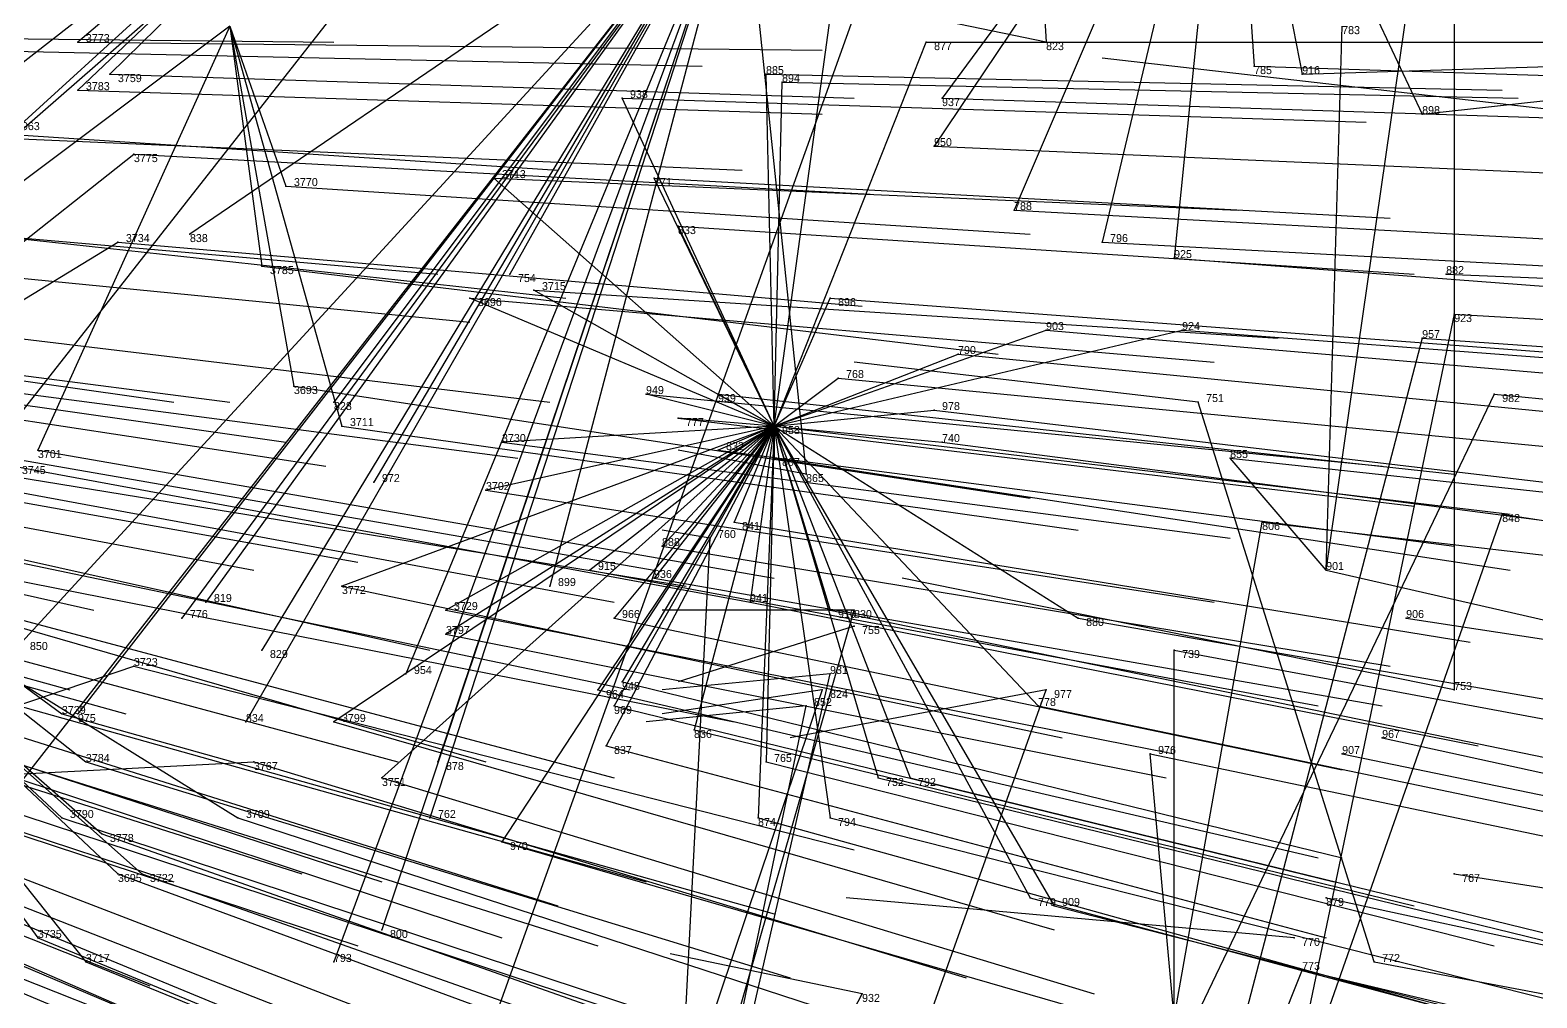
# Model space of a CAD drawing. Extents: x -0.5 to 0.59, y -0.5 to 0.58.
# Drawn here: x 0.304 to 0.4923, y -0.1235 to -0.0025 of the extents above; entities that cross this region are included whole.
import ezdxf

# ---------------------------------------------------------------- set-up
doc = ezdxf.new("R2010")
doc.units = 0
for name, color, linetype in [('Facilities', 3, 'CONTINUOUS'), ('Facilities_lines', 3, 'CONTINUOUS'), ('Normals', 1, 'CONTINUOUS'), ('Source_points', 5, 'CONTINUOUS'), ('Text', 3, 'CONTINUOUS')]:
    doc.layers.add(name, color=color, linetype=linetype)

msp = doc.modelspace()

# ---------------------------------------------------------------- linework, layer by layer
at = {"layer": 'Facilities', "color": 3}
for p in [(0.481, -0.033, -1.205), (0.482, -0.038, -1.209), (0.478, -0.041, -1.198), (0.487, -0.048, -1.224), (0.397, -0.052, -1.002), (0.488, -0.063, -1.23), (0.466, -0.07, -1.177), (0.407, -0.077, -1.25), (0.476, -0.076, -1.205), (0.403, -0.085, -1.25), (0.473, -0.091, -1.204), (0.468, -0.093, -1.192), (0.482, -0.108, -1.236), (0.466, -0.111, -1.197), (0.462, -0.116, -1.25), (0.463, -0.12, -1.196), (0.472, -0.119, -1.218)]:
    msp.add_point(p, dxfattribs=at)
at = {"layer": 'Facilities_lines', "color": 3}
for p, q in [((0.482, 0.111, -1.236), (0.482, -0.085, -1.25)), ((0.427, 0.064, -1.25), (0.431, -0.004, -1.25)), ((0.391, 0.062, -1.25), (0.289, -0.068, -1.25)), ((0.391, 0.062, -1.25), (0.291, -0.016, -1.25)), ((0.391, 0.062, -1.25), (0.303, -0.015, -1.25)), ((0.37, 0.047, -0.931), (0.301, -0.016, -0.753)), ((0.37, 0.047, -0.931), (0.31, -0.004, -0.775)), ((0.37, 0.047, -0.931), (0.31, -0.01, -0.776)), ((0.37, 0.047, -0.931), (0.314, -0.008, -0.786)), ((0.466, -0.07, -1.177), (0.482, 0.041, -1.209)), ((0.454, 0.038, -1.14), (0.417, -0.017, -1.043)), ((0.454, 0.038, -1.14), (0.418, -0.011, -1.045)), ((0.454, 0.038, -1.14), (0.427, -0.025, -1.068)), ((0.454, 0.038, -1.14), (0.438, -0.029, -1.098)), ((0.454, 0.038, -1.14), (0.447, -0.031, -1.119)), ((0.454, 0.038, -1.14), (0.478, -0.013, -1.195)), ((0.454, 0.038, -1.14), (0.463, -0.008, -1.157)), ((0.454, 0.038, -1.14), (0.457, -0.007, -1.142)), ((0.418, 0.03, -1.25), (0.356, -0.143, -1.25)), ((0.393, 0.019, -1.25), (0.297, -0.104, -1.25)), ((0.393, 0.019, -1.25), (0.303, -0.079, -1.25)), ((0.393, 0.019, -1.25), (0.31, -0.088, -1.25)), ((0.393, 0.019, -1.25), (0.323, -0.076, -1.25)), ((0.393, 0.019, -1.25), (0.324, -0.028, -1.25)), ((0.393, 0.019, -1.25), (0.326, -0.074, -1.25)), ((0.393, 0.019, -1.25), (0.331, -0.089, -1.25)), ((0.393, 0.019, -1.25), (0.333, -0.08, -1.25)), ((0.393, 0.019, -1.25), (0.342, -0.049, -1.25)), ((0.393, 0.019, -1.25), (0.342, -0.119, -1.25)), ((0.393, 0.019, -1.25), (0.347, -0.059, -1.25)), ((0.393, 0.019, -1.25), (0.348, -0.115, -1.25)), ((0.393, 0.019, -1.25), (0.351, -0.083, -1.25)), ((0.393, 0.019, -1.25), (0.354, -0.101, -1.25)), ((0.393, 0.019, -1.25), (0.355, -0.094, -1.25)), ((0.393, 0.019, -1.25), (0.364, -0.033, -1.25)), ((0.393, 0.019, -1.25), (0.369, -0.072, -1.25)), ((0.393, 0.019, -1.25), (0.401, -0.058, -1.25)), ((0.397, -0.052, -1.002), (0.404, -0.001, -1.009)), ((0.329, -0.002, -0.822), (0.273, -0.044, -0.692)), ((0.329, -0.002, -0.822), (0.305, -0.055, -0.774)), ((0.329, -0.002, -0.822), (0.337, -0.047, -0.85)), ((0.329, -0.002, -0.822), (0.343, -0.052, -0.868)), ((0.329, -0.002, -0.822), (0.336, -0.022, -0.842)), ((0.329, -0.002, -0.822), (0.333, -0.032, -0.836)), ((0.466, -0.07, -1.177), (0.468, -0.002, -1.169)), ((0.397, -0.052, -1.002), (0.416, -0.004, -1.041)), ((0.397, -0.052, -1.002), (0.396, -0.008, -0.989)), ((0.397, -0.052, -1.002), (0.398, -0.009, -0.994)), ((0.397, -0.052, -1.002), (0.378, -0.011, -0.945)), ((0.264, -0.06, -0.677), (0.317, -0.018, -0.792)), ((0.397, -0.052, -1.002), (0.362, -0.021, -0.907)), ((0.397, -0.052, -1.002), (0.382, -0.021, -0.955)), ((0.397, -0.052, -1.002), (0.385, -0.027, -0.964)), ((0.264, -0.06, -0.677), (0.315, -0.029, -0.791)), ((0.397, -0.052, -1.002), (0.367, -0.035, -0.922)), ((0.397, -0.052, -1.002), (0.359, -0.036, -0.903)), ((0.397, -0.052, -1.002), (0.404, -0.036, -1.015)), ((0.482, -0.038, -1.209), (0.454, -0.172, -1.212)), ((0.244, -0.041, -0.619), (0.311, -0.094, -0.811)), ((0.244, -0.041, -0.619), (0.308, -0.088, -0.801)), ((0.397, -0.052, -1.002), (0.431, -0.04, -1.082)), ((0.397, -0.052, -1.002), (0.448, -0.04, -1.124)), ((0.478, -0.041, -1.198), (0.455, -0.129, -1.182)), ((0.397, -0.052, -1.002), (0.42, -0.043, -1.055)), ((0.397, -0.052, -1.002), (0.405, -0.046, -1.02)), ((0.397, -0.052, -1.002), (0.381, -0.048, -0.959)), ((0.397, -0.052, -1.002), (0.39, -0.048, -0.982)), ((0.487, -0.048, -1.224), (0.43, -0.167, -1.25)), ((0.397, -0.052, -1.002), (0.417, -0.05, -1.05)), ((0.472, -0.119, -1.218), (0.45, -0.049, -1.25)), ((0.397, -0.052, -1.002), (0.342, -0.089, -0.884)), ((0.397, -0.052, -1.002), (0.343, -0.072, -0.876)), ((0.397, -0.052, -1.002), (0.348, -0.096, -0.902)), ((0.397, -0.052, -1.002), (0.356, -0.075, -0.91)), ((0.397, -0.052, -1.002), (0.356, -0.078, -0.91)), ((0.397, -0.052, -1.002), (0.361, -0.06, -0.915)), ((0.397, -0.052, -1.002), (0.363, -0.104, -0.946)), ((0.397, -0.052, -1.002), (0.363, -0.054, -0.917)), ((0.397, -0.052, -1.002), (0.374, -0.07, -0.952)), ((0.397, -0.052, -1.002), (0.375, -0.085, -0.961)), ((0.397, -0.052, -1.002), (0.376, -0.092, -0.969)), ((0.397, -0.052, -1.002), (0.377, -0.076, -0.962)), ((0.397, -0.052, -1.002), (0.377, -0.087, -0.967)), ((0.397, -0.052, -1.002), (0.378, -0.084, -0.968)), ((0.397, -0.052, -1.002), (0.382, -0.071, -0.971)), ((0.397, -0.052, -1.002), (0.383, -0.067, -0.971)), ((0.397, -0.052, -1.002), (0.385, -0.051, -0.972)), ((0.397, -0.052, -1.002), (0.387, -0.09, -0.992)), ((0.397, -0.052, -1.002), (0.39, -0.055, -0.985)), ((0.397, -0.052, -1.002), (0.392, -0.064, -0.994)), ((0.397, -0.052, -1.002), (0.394, -0.074, -1.001)), ((0.397, -0.052, -1.002), (0.395, -0.101, -1.019)), ((0.397, -0.052, -1.002), (0.396, -0.094, -1.018)), ((0.397, -0.052, -1.002), (0.418, -0.054, -1.053)), ((0.397, -0.052, -1.002), (0.41, -0.096, -1.054)), ((0.397, -0.052, -1.002), (0.43, -0.087, -1.097)), ((0.397, -0.052, -1.002), (0.429, -0.111, -1.109)), ((0.397, -0.052, -1.002), (0.414, -0.096, -1.063)), ((0.397, -0.052, -1.002), (0.404, -0.101, -1.042)), ((0.397, -0.052, -1.002), (0.435, -0.076, -1.104)), ((0.397, -0.052, -1.002), (0.432, -0.112, -1.116)), ((0.397, -0.052, -1.002), (0.404, -0.075, -1.028)), ((0.397, -0.052, -1.002), (0.397, -0.056, -1.003)), ((0.466, -0.07, -1.177), (0.454, -0.056, -1.143)), ((0.264, -0.06, -0.677), (0.33, -0.101, -0.863)), ((0.264, -0.06, -0.677), (0.311, -0.119, -0.831)), ((0.264, -0.06, -0.677), (0.305, -0.116, -0.815)), ((0.264, -0.06, -0.677), (0.315, -0.108, -0.832)), ((0.264, -0.06, -0.677), (0.318, -0.108, -0.84)), ((0.264, -0.06, -0.677), (0.313, -0.103, -0.825)), ((0.264, -0.06, -0.677), (0.308, -0.101, -0.811)), ((0.488, -0.063, -1.23), (0.434, -0.217, -1.213)), ((0.447, -0.126, -1.161), (0.458, -0.064, -1.155)), ((0.384, -0.164, -1.25), (0.389, -0.066, -1.25)), ((0.368, -0.211, -1.25), (0.407, -0.075, -1.25)), ((0.447, -0.126, -1.161), (0.447, -0.08, -1.136)), ((0.273, -0.097, -0.723), (0.317, -0.082, -0.818)), ((0.378, -0.197, -1.25), (0.404, -0.083, -1.25)), ((0.403, -0.085, -1.25), (0.366, -0.195, -1.25)), ((0.401, -0.169, -1.25), (0.431, -0.085, -1.25)), ((0.378, -0.197, -1.25), (0.401, -0.087, -1.25)), ((0.273, -0.097, -0.723), (0.332, -0.094, -0.862)), ((0.447, -0.126, -1.161), (0.444, -0.093, -1.134)), ((0.463, -0.12, -1.196), (0.425, -0.215, -1.191)), ((0.348, -0.238, -1.25), (0.408, -0.123, -1.25))]:
    msp.add_line(p, q, dxfattribs=at)
at = {"layer": 'Normals', "color": 1}
for p, q in [((0.431, -0.004, -1.25), (0.402, 0.002, -1.155)), ((0.25, -0.003, -0.624), (0.342, -0.004, -0.587)), ((0.478, -0.013, -1.195), (0.577, -0.002, -1.188)), ((0.296, -0.005, -0.739), (0.388, -0.007, -0.701)), ((0.31, -0.004, -0.775), (0.403, -0.005, -0.738)), ((0.416, -0.004, -1.041), (0.509, -0.004, -1.003)), ((0.463, -0.008, -1.157), (0.56, -0.005, -1.133)), ((0.499, -0.013, -1.249), (0.438, -0.006, -1.17)), ((0.457, -0.007, -1.142), (0.55, -0.01, -1.105)), ((0.314, -0.008, -0.786), (0.407, -0.011, -0.748)), ((0.396, -0.008, -0.989), (0.488, -0.01, -0.952)), ((0.398, -0.009, -0.994), (0.49, -0.011, -0.957)), ((0.31, -0.01, -0.776), (0.403, -0.013, -0.739)), ((0.378, -0.011, -0.945), (0.471, -0.014, -0.908)), ((0.418, -0.011, -1.045), (0.51, -0.014, -1.007)), ((0.278, -0.014, -0.695), (0.37, -0.02, -0.657)), ((0.301, -0.016, -0.753), (0.393, -0.02, -0.715)), ((0.317, -0.018, -0.792), (0.409, -0.023, -0.754)), ((0.417, -0.017, -1.043), (0.509, -0.021, -1.006)), ((0.336, -0.022, -0.842), (0.429, -0.028, -0.805)), ((0.362, -0.021, -0.907), (0.455, -0.025, -0.87)), ((0.382, -0.021, -0.955), (0.474, -0.026, -0.918)), ((0.263, -0.025, -0.661), (0.355, -0.033, -0.622)), ((0.279, -0.026, -0.701), (0.371, -0.036, -0.664)), ((0.427, -0.025, -1.068), (0.519, -0.03, -1.031)), ((0.324, -0.028, -1.25), (0.324, -0.028, -1.15)), ((0.385, -0.027, -0.964), (0.477, -0.033, -0.926)), ((0.267, -0.03, -0.671), (0.359, -0.039, -0.633)), ((0.315, -0.029, -0.791), (0.408, -0.037, -0.754)), ((0.438, -0.029, -1.098), (0.531, -0.034, -1.061)), ((0.333, -0.032, -0.836), (0.425, -0.043, -0.799)), ((0.447, -0.031, -1.119), (0.539, -0.038, -1.082)), ((0.364, -0.033, -1.25), (0.364, -0.033, -1.15)), ((0.481, -0.033, -1.205), (0.581, -0.037, -1.212)), ((0.367, -0.035, -0.922), (0.46, -0.041, -0.885)), ((0.23, -0.036, -0.581), (0.322, -0.049, -0.544)), ((0.236, -0.037, -0.598), (0.329, -0.049, -0.561)), ((0.359, -0.036, -0.903), (0.452, -0.044, -0.865)), ((0.404, -0.036, -1.015), (0.497, -0.043, -0.977)), ((0.277, -0.038, -0.7), (0.369, -0.049, -0.662)), ((0.482, -0.038, -1.209), (0.582, -0.044, -1.217)), ((0.244, -0.041, -0.619), (0.336, -0.054, -0.582)), ((0.431, -0.04, -1.082), (0.524, -0.048, -1.045)), ((0.448, -0.04, -1.124), (0.54, -0.047, -1.087)), ((0.478, -0.041, -1.198), (0.577, -0.048, -1.199)), ((0.249, -0.043, -0.633), (0.341, -0.057, -0.595)), ((0.42, -0.043, -1.055), (0.512, -0.052, -1.018)), ((0.273, -0.044, -0.692), (0.365, -0.056, -0.654)), ((0.45, -0.049, -1.25), (0.407, -0.044, -1.16)), ((0.337, -0.047, -0.85), (0.429, -0.061, -0.813)), ((0.405, -0.046, -1.02), (0.498, -0.055, -0.983)), ((0.381, -0.048, -0.959), (0.473, -0.057, -0.921)), ((0.39, -0.048, -0.982), (0.482, -0.058, -0.944)), ((0.487, -0.048, -1.224), (0.577, -0.057, -1.266)), ((0.342, -0.049, -1.25), (0.342, -0.049, -1.15)), ((0.417, -0.05, -1.05), (0.51, -0.061, -1.014)), ((0.343, -0.052, -0.868), (0.435, -0.065, -0.83)), ((0.385, -0.051, -0.972), (0.477, -0.062, -0.934)), ((0.397, -0.052, -1.002), (0.489, -0.063, -0.964)), ((0.241, -0.053, -0.616), (0.332, -0.07, -0.578)), ((0.255, -0.053, -0.65), (0.345, -0.069, -0.611)), ((0.29, -0.054, -0.738), (0.382, -0.07, -0.702)), ((0.363, -0.054, -0.917), (0.454, -0.066, -0.878)), ((0.418, -0.054, -1.053), (0.51, -0.066, -1.017)), ((0.222, -0.055, -0.572), (0.312, -0.075, -0.534)), ((0.305, -0.055, -0.774), (0.397, -0.071, -0.738)), ((0.401, -0.058, -1.25), (0.385, -0.055, -1.151)), ((0.39, -0.055, -0.985), (0.482, -0.067, -0.948)), ((0.397, -0.056, -1.003), (0.489, -0.07, -0.967)), ((0.454, -0.056, -1.143), (0.546, -0.066, -1.105)), ((0.285, -0.057, -0.728), (0.377, -0.074, -0.692)), ((0.294, -0.057, -0.749), (0.386, -0.072, -0.713)), ((0.302, -0.057, -0.769), (0.394, -0.074, -0.734)), ((0.219, -0.06, -0.568), (0.309, -0.085, -0.531)), ((0.264, -0.06, -0.677), (0.354, -0.08, -0.639)), ((0.347, -0.059, -1.25), (0.347, -0.059, -1.15)), ((0.361, -0.06, -0.915), (0.452, -0.074, -0.875)), ((0.226, -0.063, -0.587), (0.316, -0.088, -0.55)), ((0.392, -0.064, -0.994), (0.484, -0.079, -0.957)), ((0.458, -0.064, -1.155), (0.552, -0.075, -1.124)), ((0.488, -0.063, -1.23), (0.577, -0.077, -1.273)), ((0.389, -0.066, -1.25), (0.383, -0.065, -1.15)), ((0.288, -0.066, -0.738), (0.379, -0.085, -0.701)), ((0.383, -0.067, -0.971), (0.474, -0.082, -0.934)), ((0.271, -0.068, -0.7), (0.361, -0.094, -0.663)), ((0.261, -0.07, -0.675), (0.35, -0.094, -0.637)), ((0.301, -0.071, -0.773), (0.392, -0.089, -0.737)), ((0.374, -0.07, -0.952), (0.465, -0.087, -0.914)), ((0.382, -0.071, -0.971), (0.473, -0.087, -0.934)), ((0.482, -0.085, -1.25), (0.413, -0.071, -1.179)), ((0.466, -0.07, -1.177), (0.562, -0.092, -1.168)), ((0.287, -0.072, -0.739), (0.377, -0.096, -0.702)), ((0.343, -0.072, -0.876), (0.433, -0.091, -0.837)), ((0.369, -0.072, -1.25), (0.369, -0.072, -1.15)), ((0.326, -0.074, -1.25), (0.326, -0.074, -1.15)), ((0.356, -0.075, -0.91), (0.447, -0.093, -0.872)), ((0.407, -0.075, -1.25), (0.383, -0.075, -1.153)), ((0.394, -0.074, -1.001), (0.485, -0.092, -0.965)), ((0.404, -0.075, -1.028), (0.496, -0.094, -0.992)), ((0.323, -0.076, -1.25), (0.323, -0.076, -1.15)), ((0.377, -0.076, -0.962), (0.468, -0.095, -0.924)), ((0.407, -0.077, -1.25), (0.385, -0.084, -1.153)), ((0.435, -0.076, -1.104), (0.527, -0.092, -1.068)), ((0.476, -0.076, -1.205), (0.573, -0.091, -1.223)), ((0.356, -0.078, -0.91), (0.446, -0.096, -0.871)), ((0.234, -0.08, -0.619), (0.322, -0.109, -0.582)), ((0.25, -0.08, -0.656), (0.338, -0.108, -0.619)), ((0.259, -0.08, -0.678), (0.348, -0.109, -0.641)), ((0.333, -0.08, -1.25), (0.333, -0.08, -1.15)), ((0.447, -0.08, -1.136), (0.538, -0.097, -1.099)), ((0.317, -0.082, -0.818), (0.407, -0.105, -0.781)), ((0.281, -0.084, -0.733), (0.37, -0.112, -0.696)), ((0.292, -0.084, -0.759), (0.381, -0.109, -0.722)), ((0.351, -0.083, -1.25), (0.351, -0.083, -1.15)), ((0.378, -0.084, -0.968), (0.468, -0.106, -0.93)), ((0.404, -0.083, -1.25), (0.383, -0.085, -1.152)), ((0.375, -0.085, -0.961), (0.465, -0.106, -0.924)), ((0.403, -0.085, -1.25), (0.383, -0.088, -1.152)), ((0.431, -0.085, -1.25), (0.399, -0.091, -1.155)), ((0.233, -0.088, -0.622), (0.319, -0.122, -0.585)), ((0.257, -0.088, -0.68), (0.345, -0.117, -0.642)), ((0.275, -0.087, -0.721), (0.363, -0.116, -0.683)), ((0.308, -0.088, -0.801), (0.397, -0.113, -0.764)), ((0.31, -0.088, -1.25), (0.31, -0.088, -1.15)), ((0.377, -0.087, -0.967), (0.467, -0.109, -0.93)), ((0.401, -0.087, -1.25), (0.381, -0.089, -1.152)), ((0.43, -0.087, -1.097), (0.521, -0.106, -1.06)), ((0.236, -0.09, -0.631), (0.321, -0.127, -0.595)), ((0.286, -0.089, -0.749), (0.375, -0.117, -0.712)), ((0.331, -0.089, -1.25), (0.331, -0.089, -1.15)), ((0.342, -0.089, -0.884), (0.432, -0.115, -0.847)), ((0.387, -0.09, -0.992), (0.477, -0.112, -0.956)), ((0.376, -0.092, -0.969), (0.466, -0.116, -0.931)), ((0.473, -0.091, -1.204), (0.569, -0.112, -1.218)), ((0.311, -0.094, -0.811), (0.399, -0.121, -0.774)), ((0.332, -0.094, -0.862), (0.421, -0.121, -0.826)), ((0.355, -0.094, -1.25), (0.355, -0.094, -1.15)), ((0.396, -0.094, -1.018), (0.487, -0.117, -0.982)), ((0.444, -0.093, -1.134), (0.535, -0.112, -1.097)), ((0.468, -0.093, -1.192), (0.565, -0.113, -1.202)), ((0.262, -0.096, -0.699), (0.349, -0.13, -0.662)), ((0.289, -0.096, -0.761), (0.377, -0.125, -0.723)), ((0.348, -0.096, -0.902), (0.437, -0.123, -0.866)), ((0.41, -0.096, -1.054), (0.5, -0.118, -1.016)), ((0.414, -0.096, -1.063), (0.504, -0.118, -1.026)), ((0.25, -0.097, -0.67), (0.335, -0.133, -0.633)), ((0.273, -0.097, -0.723), (0.359, -0.13, -0.685)), ((0.246, -0.099, -0.664), (0.332, -0.135, -0.627)), ((0.308, -0.101, -0.811), (0.396, -0.13, -0.773)), ((0.33, -0.101, -0.863), (0.419, -0.13, -0.827)), ((0.354, -0.101, -1.25), (0.354, -0.101, -1.15)), ((0.395, -0.101, -1.019), (0.485, -0.126, -0.982)), ((0.404, -0.101, -1.042), (0.495, -0.124, -1.006)), ((0.313, -0.103, -0.825), (0.401, -0.134, -0.788)), ((0.363, -0.104, -0.946), (0.453, -0.13, -0.908)), ((0.315, -0.108, -0.832), (0.402, -0.14, -0.795)), ((0.318, -0.108, -0.84), (0.406, -0.139, -0.803)), ((0.482, -0.108, -1.236), (0.553, -0.119, -1.306)), ((0.275, -0.11, -0.74), (0.361, -0.144, -0.702)), ((0.462, -0.116, -1.25), (0.406, -0.111, -1.168)), ((0.429, -0.111, -1.109), (0.519, -0.135, -1.071)), ((0.466, -0.111, -1.197), (0.563, -0.132, -1.2)), ((0.432, -0.112, -1.116), (0.522, -0.135, -1.078)), ((0.3, -0.113, -0.801), (0.385, -0.148, -0.762)), ((0.305, -0.116, -0.815), (0.39, -0.151, -0.778)), ((0.348, -0.115, -1.25), (0.348, -0.115, -1.15)), ((0.408, -0.123, -1.25), (0.384, -0.118, -1.153)), ((0.311, -0.119, -0.831), (0.397, -0.154, -0.794)), ((0.342, -0.119, -1.25), (0.342, -0.119, -1.15)), ((0.463, -0.12, -1.196), (0.56, -0.143, -1.202)), ((0.472, -0.119, -1.218), (0.567, -0.137, -1.246))]:
    msp.add_line(p, q, dxfattribs=at)
at = {"layer": 'Source_points', "color": 5}
for p in [(0.31, -0.004, -0.775), (0.416, -0.004, -1.041), (0.431, -0.004, -1.25), (0.457, -0.007, -1.142), (0.314, -0.008, -0.786), (0.396, -0.008, -0.989), (0.398, -0.009, -0.994), (0.463, -0.008, -1.157), (0.31, -0.01, -0.776), (0.378, -0.011, -0.945), (0.418, -0.011, -1.045), (0.478, -0.013, -1.195), (0.317, -0.018, -0.792), (0.417, -0.017, -1.043), (0.336, -0.022, -0.842), (0.362, -0.021, -0.907), (0.382, -0.021, -0.955), (0.427, -0.025, -1.068), (0.324, -0.028, -1.25), (0.385, -0.027, -0.964), (0.315, -0.029, -0.791), (0.438, -0.029, -1.098), (0.333, -0.032, -0.836), (0.447, -0.031, -1.119), (0.364, -0.033, -1.25), (0.367, -0.035, -0.922), (0.359, -0.036, -0.903), (0.404, -0.036, -1.015), (0.431, -0.04, -1.082), (0.448, -0.04, -1.124), (0.42, -0.043, -1.055), (0.337, -0.047, -0.85), (0.405, -0.046, -1.02), (0.381, -0.048, -0.959), (0.39, -0.048, -0.982), (0.342, -0.049, -1.25), (0.417, -0.05, -1.05), (0.45, -0.049, -1.25), (0.343, -0.052, -0.868), (0.385, -0.051, -0.972), (0.363, -0.054, -0.917), (0.418, -0.054, -1.053), (0.305, -0.055, -0.774), (0.39, -0.055, -0.985), (0.397, -0.056, -1.003), (0.454, -0.056, -1.143), (0.401, -0.058, -1.25), (0.347, -0.059, -1.25), (0.361, -0.06, -0.915), (0.392, -0.064, -0.994), (0.458, -0.064, -1.155), (0.383, -0.067, -0.971), (0.389, -0.066, -1.25), (0.374, -0.07, -0.952), (0.382, -0.071, -0.971), (0.343, -0.072, -0.876), (0.369, -0.072, -1.25), (0.326, -0.074, -1.25), (0.356, -0.075, -0.91), (0.394, -0.074, -1.001), (0.404, -0.075, -1.028), (0.407, -0.075, -1.25), (0.323, -0.076, -1.25), (0.377, -0.076, -0.962), (0.435, -0.076, -1.104), (0.356, -0.078, -0.91), (0.333, -0.08, -1.25), (0.447, -0.08, -1.136), (0.317, -0.082, -0.818), (0.351, -0.083, -1.25), (0.378, -0.084, -0.968), (0.404, -0.083, -1.25), (0.375, -0.085, -0.961), (0.431, -0.085, -1.25), (0.482, -0.085, -1.25), (0.308, -0.088, -0.801), (0.31, -0.088, -1.25), (0.377, -0.087, -0.967), (0.401, -0.087, -1.25), (0.43, -0.087, -1.097), (0.331, -0.089, -1.25), (0.342, -0.089, -0.884), (0.387, -0.09, -0.992), (0.376, -0.092, -0.969), (0.311, -0.094, -0.811), (0.332, -0.094, -0.862), (0.355, -0.094, -1.25), (0.396, -0.094, -1.018), (0.444, -0.093, -1.134), (0.348, -0.096, -0.902), (0.41, -0.096, -1.054), (0.414, -0.096, -1.063), (0.308, -0.101, -0.811), (0.33, -0.101, -0.863), (0.354, -0.101, -1.25), (0.395, -0.101, -1.019), (0.404, -0.101, -1.042), (0.313, -0.103, -0.825), (0.363, -0.104, -0.946), (0.315, -0.108, -0.832), (0.318, -0.108, -0.84), (0.429, -0.111, -1.109), (0.432, -0.112, -1.116), (0.305, -0.116, -0.815), (0.348, -0.115, -1.25), (0.311, -0.119, -0.831), (0.342, -0.119, -1.25), (0.408, -0.123, -1.25)]:
    msp.add_point(p, dxfattribs=at)

# ---------------------------------------------------------------- texts
at = {"layer": 'Text', "color": 3}
for s, p in [('3773', (0.311, -0.004, -0.775)), ('783', (0.468, -0.003, -1.169)), ('877', (0.417, -0.005, -1.041)), ('823', (0.431, -0.005, -1.25)), ('885', (0.396, -0.008, -0.989)), ('785', (0.457, -0.008, -1.142)), ('916', (0.463, -0.008, -1.157)), ('3783', (0.311, -0.01, -0.776)), ('3759', (0.315, -0.009, -0.786)), ('894', (0.398, -0.009, -0.994)), ('938', (0.379, -0.011, -0.945)), ('937', (0.418, -0.012, -1.045)), ('898', (0.478, -0.013, -1.195)), ('963', (0.303, -0.015, -1.25)), ('950', (0.417, -0.017, -1.043)), ('3775', (0.317, -0.019, -0.792)), ('3713', (0.363, -0.021, -0.907)), ('3770', (0.337, -0.022, -0.842)), ('771', (0.382, -0.022, -0.955)), ('788', (0.427, -0.025, -1.068)), ('3734', (0.316, -0.029, -0.791)), ('838', (0.324, -0.029, -1.25)), ('833', (0.385, -0.028, -0.964)), ('796', (0.439, -0.029, -1.098)), ('925', (0.447, -0.031, -1.119)), ('3785', (0.334, -0.033, -0.836)), ('882', (0.481, -0.033, -1.205)), ('754', (0.365, -0.034, -1.25)), ('3715', (0.368, -0.035, -0.922)), ('3696', (0.36, -0.037, -0.903)), ('896', (0.405, -0.037, -1.015)), ('903', (0.431, -0.04, -1.082)), ('924', (0.448, -0.04, -1.124)), ('923', (0.482, -0.039, -1.209)), ('957', (0.478, -0.041, -1.198)), ('790', (0.42, -0.043, -1.055)), ('768', (0.406, -0.046, -1.02)), ('3693', (0.337, -0.048, -0.85)), ('949', (0.381, -0.048, -0.959)), ('939', (0.39, -0.049, -0.982)), ('751', (0.451, -0.049, -1.25)), ('982', (0.488, -0.049, -1.224)), ('828', (0.342, -0.05, -1.25)), ('978', (0.418, -0.05, -1.05)), ('3711', (0.344, -0.052, -0.868)), ('777', (0.386, -0.052, -0.972)), ('958', (0.398, -0.053, -1.002)), ('3730', (0.363, -0.054, -0.917)), ('832', (0.391, -0.055, -0.985)), ('740', (0.418, -0.054, -1.053)), ('3701', (0.305, -0.056, -0.774)), ('807', (0.398, -0.057, -1.003)), ('855', (0.454, -0.056, -1.143)), ('3745', (0.303, -0.058, -0.769)), ('972', (0.348, -0.059, -1.25)), ('865', (0.401, -0.059, -1.25)), ('3702', (0.361, -0.06, -0.915)), ('841', (0.393, -0.065, -0.994)), ('806', (0.458, -0.065, -1.155)), ('848', (0.488, -0.064, -1.23)), ('760', (0.39, -0.066, -1.25)), ('888', (0.383, -0.067, -0.971)), ('915', (0.375, -0.07, -0.952)), ('901', (0.466, -0.07, -1.177)), ('899', (0.37, -0.072, -1.25)), ('936', (0.382, -0.071, -0.971)), ('819', (0.327, -0.074, -1.25)), ('3772', (0.343, -0.073, -0.876)), ('941', (0.394, -0.074, -1.001)), ('776', (0.324, -0.076, -1.25)), ('3729', (0.357, -0.075, -0.91)), ('966', (0.378, -0.076, -0.962)), ('910', (0.405, -0.076, -1.028)), ('830', (0.407, -0.076, -1.25)), ('906', (0.476, -0.076, -1.205)), ('3797', (0.356, -0.078, -0.91)), ('755', (0.408, -0.078, -1.25)), ('880', (0.436, -0.077, -1.104)), ('850', (0.304, -0.08, -1.25)), ('829', (0.334, -0.081, -1.25)), ('739', (0.448, -0.081, -1.136)), ('3723', (0.317, -0.082, -0.818)), ('954', (0.352, -0.083, -1.25)), ('931', (0.404, -0.083, -1.25)), ('948', (0.378, -0.085, -0.968)), ('753', (0.482, -0.085, -1.25)), ('964', (0.376, -0.086, -0.961)), ('852', (0.402, -0.087, -1.25)), ('824', (0.404, -0.086, -1.25)), ('778', (0.43, -0.087, -1.097)), ('977', (0.432, -0.086, -1.25)), ('3739', (0.308, -0.088, -0.801)), ('975', (0.31, -0.089, -1.25)), ('834', (0.331, -0.089, -1.25)), ('3799', (0.343, -0.089, -0.884)), ('969', (0.377, -0.088, -0.967)), ('836', (0.387, -0.091, -0.992)), ('967', (0.473, -0.091, -1.204)), ('837', (0.377, -0.093, -0.969)), ('976', (0.445, -0.093, -1.134)), ('907', (0.468, -0.093, -1.192)), ('3784', (0.311, -0.094, -0.811)), ('3767', (0.332, -0.095, -0.862)), ('878', (0.356, -0.095, -1.25)), ('765', (0.397, -0.094, -1.018)), ('3751', (0.348, -0.097, -0.902)), ('752', (0.411, -0.097, -1.054)), ('792', (0.415, -0.097, -1.063)), ('3790', (0.309, -0.101, -0.811)), ('3709', (0.331, -0.101, -0.863)), ('762', (0.355, -0.101, -1.25)), ('874', (0.395, -0.102, -1.019)), ('794', (0.405, -0.102, -1.042)), ('3778', (0.314, -0.104, -0.825)), ('970', (0.364, -0.105, -0.946)), ('3695', (0.315, -0.109, -0.832)), ('3722', (0.319, -0.109, -0.84)), ('767', (0.483, -0.109, -1.236)), ('779', (0.43, -0.112, -1.109)), ('909', (0.433, -0.112, -1.116)), ('879', (0.466, -0.112, -1.197)), ('3735', (0.305, -0.116, -0.815)), ('800', (0.349, -0.116, -1.25)), ('770', (0.463, -0.117, -1.25)), ('3717', (0.311, -0.119, -0.831)), ('793', (0.342, -0.119, -1.25)), ('772', (0.473, -0.119, -1.218)), ('773', (0.463, -0.12, -1.196)), ('932', (0.408, -0.124, -1.25))]:
    msp.add_text(s, height=0.001, dxfattribs=at).set_placement(p)

doc.saveas('drawing.dxf')
